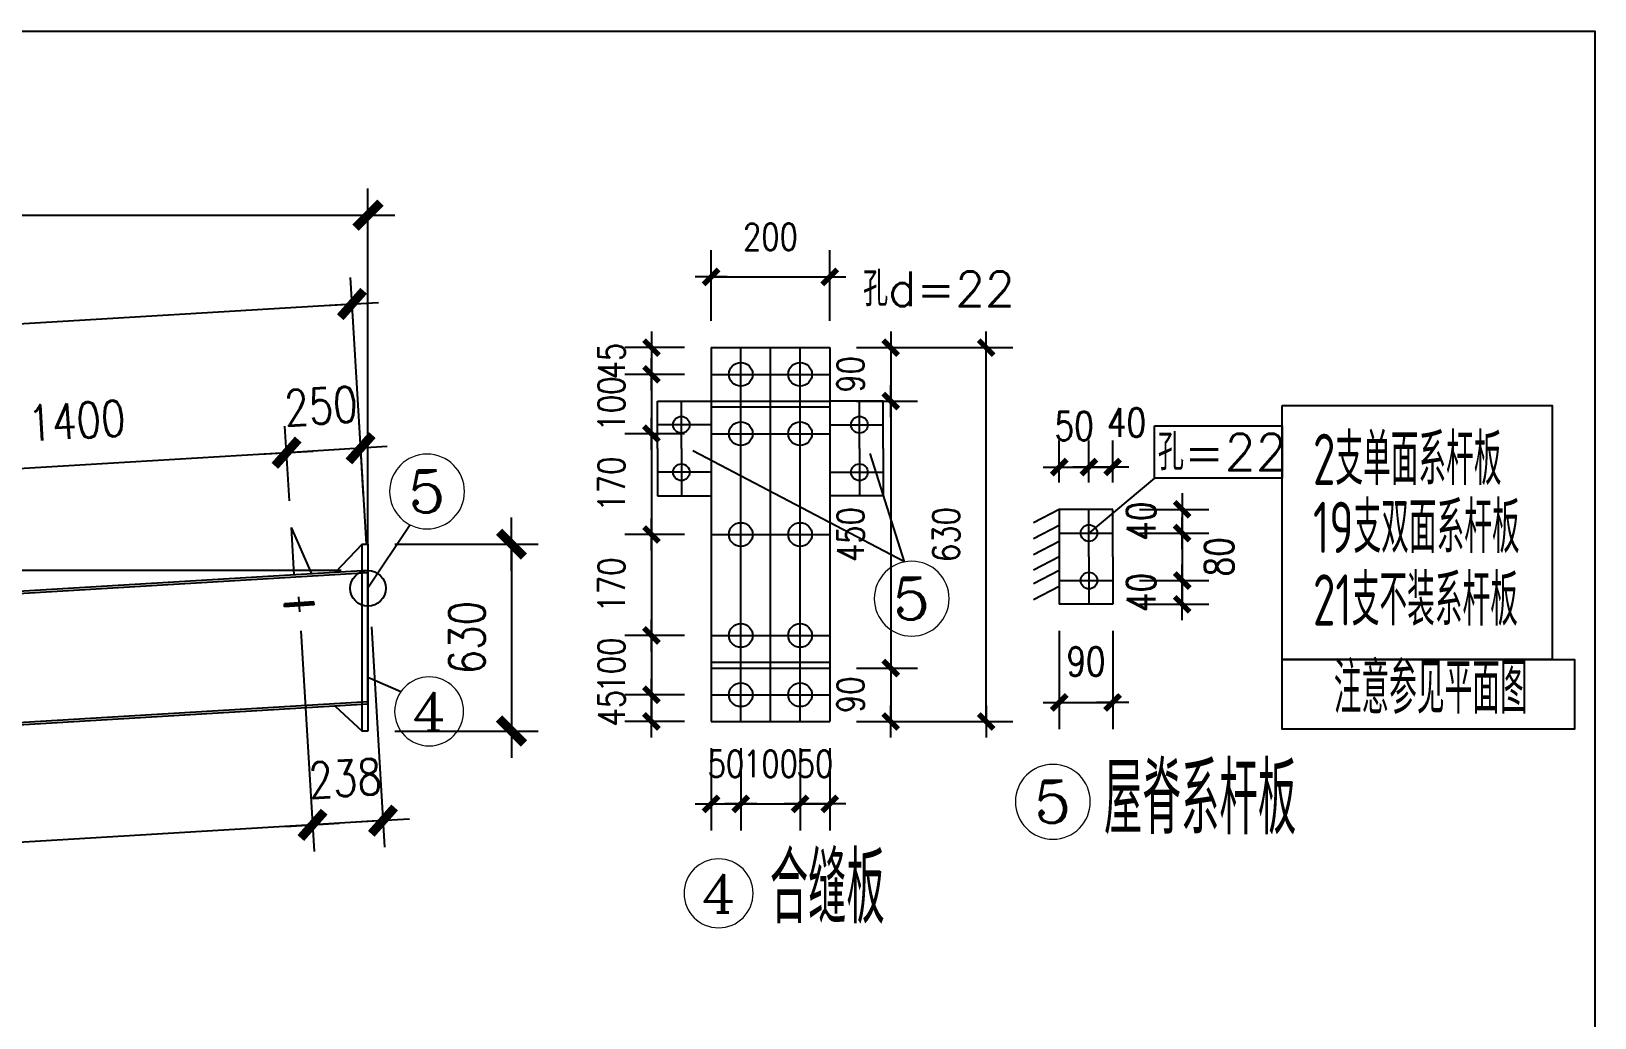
# Model space of a CAD drawing. Header units: millimetres. Extents: x 1471994 to 4527627, y -5186613 to -1927582.
# Drawn here: x 1518703 to 1523970, y -1988680 to -1985355 of the extents above; entities that cross this region are included whole.
import ezdxf
from ezdxf.enums import TextEntityAlignment as Align

# ---------------------------------------------------------------- set-up
doc = ezdxf.new("R2010")
doc.units = ezdxf.units.MM
doc.header["$LTSCALE"] = 1000
doc.header["$PDMODE"] = 34
doc.linetypes.add('CENTER', pattern=[50.8, 31.75, -6.35, 6.35, -6.35])
doc.layers.add('轴线层', color=1, linetype='CENTER', lineweight=15)
doc.layers.add('钢架', color=7, linetype='Continuous', lineweight=25)
doc.styles.add('COMPLEX', font='COMPLEX')
doc.styles.add('DIM_FONT', font='simplex.shx', dxfattribs={"width": 0.8, "bigfont": 'hztxt.shx'})
doc.styles.add('hz', font='gbenor.shx', dxfattribs={"width": 0.75, "height": 100, "bigfont": 'gbcbig.shx'})
doc.styles.get("Standard").update_dxf_attribs({"font": 'txt', "bigfont": 'gbcbig.shx'})
doc.dimstyles.new('WGH(1)', dxfattribs={"dimscale": 1.2, "dimtxt": 100, "dimasz": 0.5, "dimexe": 75, "dimexo": 75, "dimgap": 75, "dimtad": 1, "dimdec": 0, "dimzin": 0, "dimdsep": 46, "dimtxsty": 'DIM_FONT', "dimblk1": '_DIMX', "dimblk2": '_DIMX', "dimsah": 1, "dimcen": 0.09, "dimclrd": 3, "dimclre": 3, "dimclrt": 7, "dimadec": 0, "dimazin": 0, "dimtfac": 1, "dimtdec": 0, "dimtix": 1, "dimtmove": 2, "dimatfit": 3, "dimldrblk": '_DIMX', "dimfxl": 1, "dimtolj": 1, "dimtzin": 0, "dimarcsym": 0})
doc.dimstyles.new('WGH(2)', dxfattribs={"dimscale": 1.2, "dimtxt": 100, "dimasz": 0.5, "dimexe": 75, "dimexo": 75, "dimgap": 75, "dimtad": 1, "dimdec": 0, "dimlfac": 0.5, "dimzin": 0, "dimdsep": 46, "dimtxsty": 'DIM_FONT', "dimblk1": '_DIMX', "dimblk2": '_DIMX', "dimsah": 1, "dimcen": 0.09, "dimclrd": 3, "dimclre": 3, "dimclrt": 7, "dimadec": 0, "dimazin": 0, "dimtfac": 1, "dimtdec": 0, "dimtix": 1, "dimtmove": 2, "dimatfit": 3, "dimldrblk": '_DIMX', "dimfxl": 1, "dimtolj": 1, "dimtzin": 0, "dimarcsym": 0})

# ---------------------------------------------------------------- blocks, each defined once
blk = doc.blocks.new('_DIMX')
blk.add_line((-150, 0), (150, 0))
at = {"const_width": 50}
blk.add_lwpolyline([(-70, -70), (70, 70)], dxfattribs=at)
blk = doc.blocks.new('*D994')
at = {"color": 3, "lineweight": -2}
for p, q in [((1519572.6, -1986937.9), (1519557.5, -1986685.6)), ((1519822.2, -1986922.9), (1519807.1, -1986670.6)), ((1519812.4, -1986760.4), (1519562.9, -1986775.4)), ((1519813, -1986760.4), (1519813.6, -1986760.4)), ((1519562.3, -1986775.4), (1519561.7, -1986775.5))]:
    blk.add_line(p, q, dxfattribs=at)
at = {"layer": 'Defpoints', "color": 0}
for p in [(1519562.9, -1986775.4), (1519578, -1987027.7), (1519827.6, -1987012.8)]:
    blk.add_point(p, dxfattribs=at)
at = {"color": 3, "lineweight": -2, "xscale": 0.6, "yscale": 0.6, "zscale": 0.6}
for p, rotation in [((1519562.9, -1986775.4), 3.433630362460075), ((1519812.4, -1986760.4), 183.43363036246)]:
    blk.add_blockref('_DIMX', p, dxfattribs=dict(at, rotation=rotation))
at = {"color": 7, "insert": (1519678.7, -1986618.2), "char_height": 120, "attachment_point": 5, "rotation": 3.4336, "style": 'DIM_FONT'}
blk.add_mtext('\\A1;250', dxfattribs=at)
blk = doc.blocks.new('*D995')
at = {"color": 3, "lineweight": -2}
for p, q in [((1519572.6, -1986937.9), (1519557.5, -1986685.6)), ((1518175.2, -1987021.7), (1518160, -1986769.4)), ((1519562.3, -1986775.4), (1518166, -1986859.2))]:
    blk.add_line(p, q, dxfattribs=at)
at = {"layer": 'Defpoints', "color": 0}
for p in [(1518165.4, -1986859.3), (1519578, -1987027.7), (1518180.6, -1987111.6)]:
    blk.add_point(p, dxfattribs=at)
at = {"color": 3, "lineweight": -2, "xscale": 0.6, "yscale": 0.6, "zscale": 0.6}
for p, rotation in [((1519562.9, -1986775.4), 3.433630362579523), ((1518165.4, -1986859.3), 183.4336303625795)]:
    blk.add_blockref('_DIMX', p, dxfattribs=dict(at, rotation=rotation))
at = {"color": 7, "insert": (1518855.2, -1986667.6), "char_height": 120, "attachment_point": 5, "rotation": 3.4336, "style": 'DIM_FONT'}
blk.add_mtext('\\A1;1400', dxfattribs=at)
blk = doc.blocks.new('*D1001')
at = {"color": 3, "lineweight": -2}
for p, q in [((1519831.8, -1987082.6), (1519777.9, -1986184.5)), ((1519782.7, -1986274.4), (1511783.9, -1986754.3)), ((1511831.8, -1987562.6), (1511777.9, -1986664.5))]:
    blk.add_line(p, q, dxfattribs=at)
at = {"layer": 'Defpoints', "color": 0}
for p in [(1511783.3, -1986754.3), (1519837.2, -1987172.5), (1511837.2, -1987652.5)]:
    blk.add_point(p, dxfattribs=at)
at = {"color": 3, "lineweight": -2, "xscale": 0.6, "yscale": 0.6, "zscale": 0.6}
for p, rotation in [((1519783.3, -1986274.3), 3.433630362448747), ((1511783.3, -1986754.3), 183.4336303624488)]:
    blk.add_blockref('_DIMX', p, dxfattribs=dict(at, rotation=rotation))
at = {"color": 7, "insert": (1515774.3, -1986364.6), "char_height": 120, "attachment_point": 5, "rotation": 3.4336, "style": 'DIM_FONT'}
blk.add_mtext('\\A1;8014', dxfattribs=at)
blk = doc.blocks.new('*D1003')
at = {"color": 3, "lineweight": -2}
for p, q in [((1519927.2, -1987083.7), (1520410.7, -1987083.7)), ((1520320.7, -1987084.3), (1520320.7, -1987713.1)), ((1519927.2, -1987713.7), (1520410.7, -1987713.7))]:
    blk.add_line(p, q, dxfattribs=at)
at = {"layer": 'Defpoints', "color": 0}
for p in [(1519837.2, -1987083.7), (1519837.2, -1987713.7), (1520320.7, -1987713.7)]:
    blk.add_point(p, dxfattribs=at)
at = {"color": 3, "lineweight": -2, "xscale": 0.6, "yscale": 0.6, "zscale": 0.6}
for p, rotation in [((1520320.7, -1987083.7), 90), ((1520320.7, -1987713.7), 270)]:
    blk.add_blockref('_DIMX', p, dxfattribs=dict(at, rotation=rotation))
at = {"color": 7, "insert": (1520170.7, -1987398.7), "char_height": 120, "attachment_point": 5, "rotation": 90, "style": 'DIM_FONT'}
blk.add_mtext('\\A1;630', dxfattribs=at)
blk = doc.blocks.new('*D1004')
at = {"color": 3, "lineweight": -2}
for p, q in [((1511837.2, -1987562.5), (1511837.2, -1985884.9)), ((1519837.2, -1987082.5), (1519837.2, -1985884.9)), ((1511837.8, -1985974.9), (1519836.6, -1985974.9))]:
    blk.add_line(p, q, dxfattribs=at)
at = {"layer": 'Defpoints', "color": 0}
for p in [(1519837.2, -1985974.9), (1519837.2, -1987172.5), (1511837.2, -1987652.5)]:
    blk.add_point(p, dxfattribs=at)
at = {"color": 3, "lineweight": -2, "xscale": 0.6, "yscale": 0.6, "zscale": 0.6, "rotation": 180}
blk.add_blockref('_DIMX', (1511837.2, -1985974.9), dxfattribs=at)
at = {"color": 3, "lineweight": -2, "xscale": 0.6, "yscale": 0.6, "zscale": 0.6}
blk.add_blockref('_DIMX', (1519837.2, -1985974.9), dxfattribs=at)
at = {"color": 7, "insert": (1515837.2, -1985824.9), "char_height": 120, "attachment_point": 5, "style": 'DIM_FONT'}
blk.add_mtext('\\A1;8000', dxfattribs=at)
blk = doc.blocks.new('*D1005')
at = {"color": 3, "lineweight": -2}
for p, q in [((1519747.2, -1987172.5), (1510999.2, -1987172.5)), ((1511089.2, -1987173.1), (1511089.2, -1987651.9)), ((1511747.2, -1987652.5), (1510999.2, -1987652.5))]:
    blk.add_line(p, q, dxfattribs=at)
at = {"layer": 'Defpoints', "color": 0}
for p in [(1519837.2, -1987172.5), (1511089.2, -1987652.5), (1511837.2, -1987652.5)]:
    blk.add_point(p, dxfattribs=at)
at = {"color": 3, "lineweight": -2, "xscale": 0.6, "yscale": 0.6, "zscale": 0.6}
for p, rotation in [((1511089.2, -1987172.5), 90), ((1511089.2, -1987652.5), 270)]:
    blk.add_blockref('_DIMX', p, dxfattribs=dict(at, rotation=rotation))
at = {"color": 7, "insert": (1510939.2, -1987412.5), "char_height": 120, "attachment_point": 5, "rotation": 90, "style": 'DIM_FONT'}
blk.add_mtext('\\A1;480', dxfattribs=at)
blk = doc.blocks.new('*D1006')
at = {"color": 3, "lineweight": -2}
for p, q in [((1519611.2, -1987376.4), (1519655.8, -1988119.8)), ((1519848.6, -1987362.1), (1519893.2, -1988105.5)), ((1519649.8, -1988030), (1519649.2, -1988030)), ((1519887.8, -1988015.7), (1519650.4, -1988029.9)), ((1519888.4, -1988015.7), (1519889, -1988015.6))]:
    blk.add_line(p, q, dxfattribs=at)
at = {"layer": 'Defpoints', "color": 0}
for p in [(1519605.8, -1987286.5), (1519843.2, -1987272.3), (1519650.4, -1988029.9)]:
    blk.add_point(p, dxfattribs=at)
at = {"color": 3, "lineweight": -2, "xscale": 0.6, "yscale": 0.6, "zscale": 0.6}
for p, rotation in [((1519650.4, -1988029.9), 3.433630362551319), ((1519887.8, -1988015.7), 183.4336303625513)]:
    blk.add_blockref('_DIMX', p, dxfattribs=dict(at, rotation=rotation))
at = {"color": 7, "insert": (1519760.1, -1987873.1), "char_height": 120, "attachment_point": 5, "rotation": 3.4336, "style": 'DIM_FONT'}
blk.add_mtext('\\A1;238', dxfattribs=at)
blk = doc.blocks.new('*D1007')
at = {"color": 3, "lineweight": -2}
for p, q in [((1519611.2, -1987376.4), (1519655.8, -1988119.8)), ((1514022.7, -1987736.7), (1514065.8, -1988455.2)), ((1519649.8, -1988030), (1514061.1, -1988365.3))]:
    blk.add_line(p, q, dxfattribs=at)
at = {"layer": 'Defpoints', "color": 0}
for p in [(1519605.8, -1987286.5), (1514017.3, -1987646.9), (1514060.5, -1988365.3)]:
    blk.add_point(p, dxfattribs=at)
at = {"color": 3, "lineweight": -2, "xscale": 0.6, "yscale": 0.6, "zscale": 0.6}
for p, rotation in [((1519650.4, -1988029.9), 3.433630362551305), ((1514060.5, -1988365.3), 183.4336303625513)]:
    blk.add_blockref('_DIMX', p, dxfattribs=dict(at, rotation=rotation))
at = {"color": 7, "insert": (1516846.4, -1988047.9), "char_height": 120, "attachment_point": 5, "rotation": 3.4336, "style": 'DIM_FONT'}
blk.add_mtext('\\A1;5600', dxfattribs=at)
blk = doc.blocks.new('*D1011')
at = {"color": 3, "lineweight": -2}
for p, q in [((1520903.2, -1986421.4), (1520702.4, -1986421.4)), ((1520792.4, -1986421), (1520792.4, -1986420.6)), ((1520792.4, -1986421.4), (1520792.4, -1986511.4)), ((1520903.2, -1986511.4), (1520702.4, -1986511.4)), ((1520792.4, -1986511.7), (1520792.4, -1986512.1))]:
    blk.add_line(p, q, dxfattribs=at)
at = {"layer": 'Defpoints', "color": 0}
for p in [(1520993.2, -1986421.4), (1520792.4, -1986511.4), (1520993.2, -1986511.4)]:
    blk.add_point(p, dxfattribs=at)
at = {"color": 3, "lineweight": -2, "xscale": 0.36, "yscale": 0.36, "zscale": 0.36}
for p, rotation in [((1520792.4, -1986421.4), 270), ((1520792.4, -1986511.4), 90)]:
    blk.add_blockref('_DIMX', p, dxfattribs=dict(at, rotation=rotation))
at = {"color": 7, "insert": (1520657.4, -1986466.4), "char_height": 90, "attachment_point": 5, "rotation": 90, "style": 'DIM_FONT'}
blk.add_mtext('\\A1;45', dxfattribs=at)
blk = doc.blocks.new('*D1012')
at = {"color": 3, "lineweight": -2}
for p, q in [((1520903.2, -1986511.4), (1520702.4, -1986511.4)), ((1520792.4, -1986511), (1520792.4, -1986510.6)), ((1520792.4, -1986511.4), (1520792.4, -1986711.4)), ((1520903.2, -1986711.4), (1520702.4, -1986711.4)), ((1520792.4, -1986711.7), (1520792.4, -1986712.1))]:
    blk.add_line(p, q, dxfattribs=at)
at = {"layer": 'Defpoints', "color": 0}
for p in [(1520993.2, -1986511.4), (1520792.4, -1986711.4), (1520993.2, -1986711.4)]:
    blk.add_point(p, dxfattribs=at)
at = {"color": 3, "lineweight": -2, "xscale": 0.36, "yscale": 0.36, "zscale": 0.36}
for p, rotation in [((1520792.4, -1986511.4), 270), ((1520792.4, -1986711.4), 90)]:
    blk.add_blockref('_DIMX', p, dxfattribs=dict(at, rotation=rotation))
at = {"color": 7, "insert": (1520657.4, -1986611.4), "char_height": 90, "attachment_point": 5, "rotation": 90, "style": 'DIM_FONT'}
blk.add_mtext('\\A1;100', dxfattribs=at)
blk = doc.blocks.new('*D1013')
at = {"color": 3, "lineweight": -2}
for p, q in [((1520903.2, -1986711.4), (1520702.4, -1986711.4)), ((1520792.4, -1986711), (1520792.4, -1986710.6)), ((1520792.4, -1986711.4), (1520792.4, -1987051.4)), ((1520903.2, -1987051.4), (1520702.4, -1987051.4)), ((1520792.4, -1987051.7), (1520792.4, -1987052.1))]:
    blk.add_line(p, q, dxfattribs=at)
at = {"layer": 'Defpoints', "color": 0}
for p in [(1520993.2, -1986711.4), (1520792.4, -1987051.4), (1520993.2, -1987051.4)]:
    blk.add_point(p, dxfattribs=at)
at = {"color": 3, "lineweight": -2, "xscale": 0.36, "yscale": 0.36, "zscale": 0.36}
for p, rotation in [((1520792.4, -1986711.4), 270), ((1520792.4, -1987051.4), 90)]:
    blk.add_blockref('_DIMX', p, dxfattribs=dict(at, rotation=rotation))
at = {"color": 7, "insert": (1520657.4, -1986881.4), "char_height": 90, "attachment_point": 5, "rotation": 90, "style": 'DIM_FONT'}
blk.add_mtext('\\A1;170', dxfattribs=at)
blk = doc.blocks.new('*D1014')
at = {"color": 3, "lineweight": -2}
for p, q in [((1520903.2, -1987051.4), (1520702.4, -1987051.4)), ((1520792.4, -1987051), (1520792.4, -1987050.6)), ((1520792.4, -1987051.4), (1520792.4, -1987391.4)), ((1520903.2, -1987391.4), (1520702.4, -1987391.4)), ((1520792.4, -1987391.7), (1520792.4, -1987392.1))]:
    blk.add_line(p, q, dxfattribs=at)
at = {"layer": 'Defpoints', "color": 0}
for p in [(1520993.2, -1987051.4), (1520792.4, -1987391.4), (1520993.2, -1987391.4)]:
    blk.add_point(p, dxfattribs=at)
at = {"color": 3, "lineweight": -2, "xscale": 0.36, "yscale": 0.36, "zscale": 0.36}
for p, rotation in [((1520792.4, -1987051.4), 270), ((1520792.4, -1987391.4), 90)]:
    blk.add_blockref('_DIMX', p, dxfattribs=dict(at, rotation=rotation))
at = {"color": 7, "insert": (1520657.4, -1987221.4), "char_height": 90, "attachment_point": 5, "rotation": 90, "style": 'DIM_FONT'}
blk.add_mtext('\\A1;170', dxfattribs=at)
blk = doc.blocks.new('*D1015')
at = {"color": 3, "lineweight": -2}
for p, q in [((1520903.2, -1987391.4), (1520702.4, -1987391.4)), ((1520792.4, -1987391), (1520792.4, -1987390.6)), ((1520792.4, -1987391.4), (1520792.4, -1987591.4)), ((1520903.2, -1987591.4), (1520702.4, -1987591.4)), ((1520792.4, -1987591.7), (1520792.4, -1987592.1))]:
    blk.add_line(p, q, dxfattribs=at)
at = {"layer": 'Defpoints', "color": 0}
for p in [(1520993.2, -1987391.4), (1520792.4, -1987591.4), (1520993.2, -1987591.4)]:
    blk.add_point(p, dxfattribs=at)
at = {"color": 3, "lineweight": -2, "xscale": 0.36, "yscale": 0.36, "zscale": 0.36}
for p, rotation in [((1520792.4, -1987391.4), 270), ((1520792.4, -1987591.4), 90)]:
    blk.add_blockref('_DIMX', p, dxfattribs=dict(at, rotation=rotation))
at = {"color": 7, "insert": (1520657.4, -1987491.4), "char_height": 90, "attachment_point": 5, "rotation": 90, "style": 'DIM_FONT'}
blk.add_mtext('\\A1;100', dxfattribs=at)
blk = doc.blocks.new('*D1016')
at = {"color": 3, "lineweight": -2}
for p, q in [((1520903.2, -1987591.4), (1520702.4, -1987591.4)), ((1520792.4, -1987591), (1520792.4, -1987590.6)), ((1520792.4, -1987591.4), (1520792.4, -1987681.4)), ((1520903.2, -1987681.4), (1520702.4, -1987681.4)), ((1520792.4, -1987681.7), (1520792.4, -1987682.1))]:
    blk.add_line(p, q, dxfattribs=at)
at = {"layer": 'Defpoints', "color": 0}
for p in [(1520993.2, -1987591.4), (1520792.4, -1987681.4), (1520993.2, -1987681.4)]:
    blk.add_point(p, dxfattribs=at)
at = {"color": 3, "lineweight": -2, "xscale": 0.36, "yscale": 0.36, "zscale": 0.36}
for p, rotation in [((1520792.4, -1987591.4), 270), ((1520792.4, -1987681.4), 90)]:
    blk.add_blockref('_DIMX', p, dxfattribs=dict(at, rotation=rotation))
at = {"color": 7, "insert": (1520657.4, -1987636.4), "char_height": 90, "attachment_point": 5, "rotation": 90, "style": 'DIM_FONT'}
blk.add_mtext('\\A1;45', dxfattribs=at)
blk = doc.blocks.new('*D1017')
at = {"color": 3, "lineweight": -2}
for p, q in [((1521483.2, -1986421.4), (1521688.4, -1986421.4)), ((1521598.4, -1986421), (1521598.4, -1986420.6)), ((1521598.4, -1986421.4), (1521598.4, -1986601.4)), ((1521483.2, -1986601.4), (1521688.4, -1986601.4)), ((1521598.4, -1986601.7), (1521598.4, -1986602.1))]:
    blk.add_line(p, q, dxfattribs=at)
at = {"layer": 'Defpoints', "color": 0}
for p in [(1521393.2, -1986421.4), (1521393.2, -1986601.4), (1521598.4, -1986601.4)]:
    blk.add_point(p, dxfattribs=at)
at = {"color": 3, "lineweight": -2, "xscale": 0.36, "yscale": 0.36, "zscale": 0.36}
for p, rotation in [((1521598.4, -1986421.4), 270), ((1521598.4, -1986601.4), 90)]:
    blk.add_blockref('_DIMX', p, dxfattribs=dict(at, rotation=rotation))
at = {"color": 7, "insert": (1521463.4, -1986511.4), "char_height": 90, "attachment_point": 5, "rotation": 90, "style": 'DIM_FONT'}
blk.add_mtext('\\A1;90', dxfattribs=at)
blk = doc.blocks.new('*D1018')
at = {"color": 3, "lineweight": -2}
for p, q in [((1521483.2, -1986601.4), (1521688.4, -1986601.4)), ((1521598.4, -1986601.7), (1521598.4, -1987501)), ((1521483.2, -1987501.4), (1521688.4, -1987501.4))]:
    blk.add_line(p, q, dxfattribs=at)
at = {"layer": 'Defpoints', "color": 0}
for p in [(1521393.2, -1986601.4), (1521393.2, -1987501.4), (1521598.4, -1987501.4)]:
    blk.add_point(p, dxfattribs=at)
at = {"color": 3, "lineweight": -2, "xscale": 0.36, "yscale": 0.36, "zscale": 0.36}
for p, rotation in [((1521598.4, -1986601.4), 90), ((1521598.4, -1987501.4), 270)]:
    blk.add_blockref('_DIMX', p, dxfattribs=dict(at, rotation=rotation))
at = {"color": 7, "insert": (1521463.4, -1987051.4), "char_height": 90, "attachment_point": 5, "rotation": 90, "style": 'DIM_FONT'}
blk.add_mtext('\\A1;450', dxfattribs=at)
blk = doc.blocks.new('*D1019')
at = {"color": 3, "lineweight": -2}
for p, q in [((1521483.2, -1987501.4), (1521688.4, -1987501.4)), ((1521598.4, -1987501), (1521598.4, -1987500.6)), ((1521598.4, -1987501.4), (1521598.4, -1987681.4)), ((1521483.2, -1987681.4), (1521688.4, -1987681.4)), ((1521598.4, -1987681.7), (1521598.4, -1987682.1))]:
    blk.add_line(p, q, dxfattribs=at)
at = {"layer": 'Defpoints', "color": 0}
for p in [(1521393.2, -1987501.4), (1521393.2, -1987681.4), (1521598.4, -1987681.4)]:
    blk.add_point(p, dxfattribs=at)
at = {"color": 3, "lineweight": -2, "xscale": 0.36, "yscale": 0.36, "zscale": 0.36}
for p, rotation in [((1521598.4, -1987501.4), 270), ((1521598.4, -1987681.4), 90)]:
    blk.add_blockref('_DIMX', p, dxfattribs=dict(at, rotation=rotation))
at = {"color": 7, "insert": (1521463.4, -1987591.4), "char_height": 90, "attachment_point": 5, "rotation": 90, "style": 'DIM_FONT'}
blk.add_mtext('\\A1;90', dxfattribs=at)
blk = doc.blocks.new('*D1020')
at = {"color": 3, "lineweight": -2}
for p, q in [((1521483.2, -1986421.4), (1522010, -1986421.4)), ((1521920, -1987681), (1521920, -1986421.7)), ((1521483.2, -1987681.4), (1522010, -1987681.4))]:
    blk.add_line(p, q, dxfattribs=at)
at = {"layer": 'Defpoints', "color": 0}
for p in [(1521393.2, -1986421.4), (1521920, -1986421.4), (1521393.2, -1987681.4)]:
    blk.add_point(p, dxfattribs=at)
at = {"color": 3, "lineweight": -2, "xscale": 0.36, "yscale": 0.36, "zscale": 0.36}
for p, rotation in [((1521920, -1986421.4), 90), ((1521920, -1987681.4), 270)]:
    blk.add_blockref('_DIMX', p, dxfattribs=dict(at, rotation=rotation))
at = {"color": 7, "insert": (1521785, -1987051.4), "char_height": 90, "attachment_point": 5, "rotation": 90, "style": 'DIM_FONT'}
blk.add_mtext('\\A1;630', dxfattribs=at)
blk = doc.blocks.new('*D1021')
at = {"color": 3, "lineweight": -2}
for p, q in [((1520993.2, -1986331.4), (1520993.2, -1986092.9)), ((1521393.2, -1986331.4), (1521393.2, -1986092.9)), ((1520993.6, -1986182.9), (1521392.8, -1986182.9))]:
    blk.add_line(p, q, dxfattribs=at)
at = {"layer": 'Defpoints', "color": 0}
for p in [(1521393.2, -1986182.9), (1520993.2, -1986421.4), (1521393.2, -1986421.4)]:
    blk.add_point(p, dxfattribs=at)
at = {"color": 3, "lineweight": -2, "xscale": 0.36, "yscale": 0.36, "zscale": 0.36, "rotation": 180}
blk.add_blockref('_DIMX', (1520993.2, -1986182.9), dxfattribs=at)
at = {"color": 3, "lineweight": -2, "xscale": 0.36, "yscale": 0.36, "zscale": 0.36}
blk.add_blockref('_DIMX', (1521393.2, -1986182.9), dxfattribs=at)
at = {"color": 7, "insert": (1521193.2, -1986047.9), "char_height": 90, "attachment_point": 5, "style": 'DIM_FONT'}
blk.add_mtext('\\A1;200', dxfattribs=at)
blk = doc.blocks.new('*D1022')
at = {"color": 3, "lineweight": -2}
for p, q in [((1520993.2, -1987771.4), (1520993.2, -1988049.3)), ((1521093.2, -1987771.4), (1521093.2, -1988049.3)), ((1520992.8, -1987959.3), (1520992.5, -1987959.3)), ((1520993.2, -1987959.3), (1521093.2, -1987959.3)), ((1521093.6, -1987959.3), (1521093.9, -1987959.3))]:
    blk.add_line(p, q, dxfattribs=at)
at = {"layer": 'Defpoints', "color": 0}
for p in [(1520993.2, -1987681.4), (1521093.2, -1987681.4), (1521093.2, -1987959.3)]:
    blk.add_point(p, dxfattribs=at)
at = {"color": 3, "lineweight": -2, "xscale": 0.36, "yscale": 0.36, "zscale": 0.36}
blk.add_blockref('_DIMX', (1520993.2, -1987959.3), dxfattribs=at)
at = {"color": 3, "lineweight": -2, "xscale": 0.36, "yscale": 0.36, "zscale": 0.36, "rotation": 180}
blk.add_blockref('_DIMX', (1521093.2, -1987959.3), dxfattribs=at)
at = {"color": 7, "insert": (1521043.2, -1987824.3), "char_height": 90, "attachment_point": 5, "style": 'DIM_FONT'}
blk.add_mtext('\\A1;50', dxfattribs=at)
blk = doc.blocks.new('*D1023')
at = {"color": 3, "lineweight": -2}
for p, q in [((1521093.2, -1987771.4), (1521093.2, -1988049.3)), ((1521293.2, -1987771.4), (1521293.2, -1988049.3)), ((1521092.8, -1987959.3), (1521092.5, -1987959.3)), ((1521093.2, -1987959.3), (1521293.2, -1987959.3)), ((1521293.6, -1987959.3), (1521293.9, -1987959.3))]:
    blk.add_line(p, q, dxfattribs=at)
at = {"layer": 'Defpoints', "color": 0}
for p in [(1521093.2, -1987681.4), (1521293.2, -1987681.4), (1521293.2, -1987959.3)]:
    blk.add_point(p, dxfattribs=at)
at = {"color": 3, "lineweight": -2, "xscale": 0.36, "yscale": 0.36, "zscale": 0.36}
blk.add_blockref('_DIMX', (1521093.2, -1987959.3), dxfattribs=at)
at = {"color": 3, "lineweight": -2, "xscale": 0.36, "yscale": 0.36, "zscale": 0.36, "rotation": 180}
blk.add_blockref('_DIMX', (1521293.2, -1987959.3), dxfattribs=at)
at = {"color": 7, "insert": (1521193.2, -1987824.3), "char_height": 90, "attachment_point": 5, "style": 'DIM_FONT'}
blk.add_mtext('\\A1;100', dxfattribs=at)
blk = doc.blocks.new('*D1024')
at = {"color": 3, "lineweight": -2}
for p, q in [((1521293.2, -1987771.4), (1521293.2, -1988049.3)), ((1521393.2, -1987771.4), (1521393.2, -1988049.3)), ((1521292.8, -1987959.3), (1521292.5, -1987959.3)), ((1521293.2, -1987959.3), (1521393.2, -1987959.3)), ((1521393.6, -1987959.3), (1521393.9, -1987959.3))]:
    blk.add_line(p, q, dxfattribs=at)
at = {"layer": 'Defpoints', "color": 0}
for p in [(1521293.2, -1987681.4), (1521393.2, -1987681.4), (1521393.2, -1987959.3)]:
    blk.add_point(p, dxfattribs=at)
at = {"color": 3, "lineweight": -2, "xscale": 0.36, "yscale": 0.36, "zscale": 0.36}
blk.add_blockref('_DIMX', (1521293.2, -1987959.3), dxfattribs=at)
at = {"color": 3, "lineweight": -2, "xscale": 0.36, "yscale": 0.36, "zscale": 0.36, "rotation": 180}
blk.add_blockref('_DIMX', (1521393.2, -1987959.3), dxfattribs=at)
at = {"color": 7, "insert": (1521343.2, -1987824.3), "char_height": 90, "attachment_point": 5, "style": 'DIM_FONT'}
blk.add_mtext('\\A1;50', dxfattribs=at)
blk = doc.blocks.new('轴线标号')
at = {"lineweight": 13}
blk.add_circle((0, 0), 0.5, dxfattribs=at)
at = {"layer": '钢架', "lineweight": 13, "style": 'COMPLEX', "width": 1.041667}
blk.add_attdef('A', text='', height=0.56, dxfattribs=at).set_placement((-0.25, -0.28), (0.25, -0.28), align=Align.FIT)
blk = doc.blocks.new('*D1026')
at = {"color": 3, "lineweight": -2}
for p, q in [((1522166.3, -1986876.4), (1522166.3, -1986733.8)), ((1522266.3, -1986876.4), (1522266.3, -1986733.8)), ((1522166, -1986823.8), (1522165.6, -1986823.8)), ((1522166.3, -1986823.8), (1522266.3, -1986823.8)), ((1522266.7, -1986823.8), (1522267, -1986823.8))]:
    blk.add_line(p, q, dxfattribs=at)
at = {"layer": 'Defpoints', "color": 0}
for p in [(1522266.3, -1986823.8), (1522166.3, -1986966.4), (1522266.3, -1986966.4)]:
    blk.add_point(p, dxfattribs=at)
at = {"color": 3, "lineweight": -2, "xscale": 0.36, "yscale": 0.36, "zscale": 0.36}
blk.add_blockref('_DIMX', (1522166.3, -1986823.8), dxfattribs=at)
at = {"color": 3, "lineweight": -2, "xscale": 0.36, "yscale": 0.36, "zscale": 0.36, "rotation": 180}
blk.add_blockref('_DIMX', (1522266.3, -1986823.8), dxfattribs=at)
at = {"color": 7, "insert": (1522216.3, -1986685.8), "char_height": 96, "attachment_point": 5, "style": 'DIM_FONT'}
blk.add_mtext('\\A1;50', dxfattribs=at)
blk = doc.blocks.new('*D1027')
at = {"color": 3, "lineweight": -2}
for p, q in [((1522266.3, -1986876.4), (1522266.3, -1986733.8)), ((1522346.3, -1986876.4), (1522346.3, -1986733.8)), ((1522266, -1986823.8), (1522265.6, -1986823.8)), ((1522266.3, -1986823.8), (1522346.3, -1986823.8)), ((1522346.7, -1986823.8), (1522347, -1986823.8))]:
    blk.add_line(p, q, dxfattribs=at)
at = {"layer": 'Defpoints', "color": 0}
for p in [(1522346.3, -1986823.8), (1522266.3, -1986966.4), (1522346.3, -1986966.4)]:
    blk.add_point(p, dxfattribs=at)
at = {"color": 3, "lineweight": -2, "xscale": 0.36, "yscale": 0.36, "zscale": 0.36}
blk.add_blockref('_DIMX', (1522266.3, -1986823.8), dxfattribs=at)
at = {"color": 3, "lineweight": -2, "xscale": 0.36, "yscale": 0.36, "zscale": 0.36, "rotation": 180}
blk.add_blockref('_DIMX', (1522346.3, -1986823.8), dxfattribs=at)
at = {"color": 7, "insert": (1522393.1, -1986673.8), "char_height": 96, "attachment_point": 5, "style": 'DIM_FONT'}
blk.add_mtext('\\A1;40', dxfattribs=at)
blk = doc.blocks.new('*D1028')
at = {"color": 3, "lineweight": -2}
for p, q in [((1522166.3, -1987376.4), (1522166.3, -1987707.2)), ((1522346.3, -1987376.4), (1522346.3, -1987707.2)), ((1522166, -1987617.2), (1522165.6, -1987617.2)), ((1522166.3, -1987617.2), (1522346.3, -1987617.2)), ((1522346.7, -1987617.2), (1522347, -1987617.2))]:
    blk.add_line(p, q, dxfattribs=at)
at = {"layer": 'Defpoints', "color": 0}
for p in [(1522166.3, -1987286.4), (1522346.3, -1987286.4), (1522346.3, -1987617.2)]:
    blk.add_point(p, dxfattribs=at)
at = {"color": 3, "lineweight": -2, "xscale": 0.36, "yscale": 0.36, "zscale": 0.36}
blk.add_blockref('_DIMX', (1522166.3, -1987617.2), dxfattribs=at)
at = {"color": 3, "lineweight": -2, "xscale": 0.36, "yscale": 0.36, "zscale": 0.36, "rotation": 180}
blk.add_blockref('_DIMX', (1522346.3, -1987617.2), dxfattribs=at)
at = {"color": 7, "insert": (1522256.3, -1987479.2), "char_height": 96, "attachment_point": 5, "style": 'DIM_FONT'}
blk.add_mtext('\\A1;90', dxfattribs=at)
blk = doc.blocks.new('*D1029')
at = {"color": 3, "lineweight": -2}
for p, q in [((1522436.3, -1986966.4), (1522670.4, -1986966.4)), ((1522580.4, -1986966.1), (1522580.4, -1986965.7)), ((1522580.4, -1986966.4), (1522580.4, -1987046.4)), ((1522436.3, -1987046.4), (1522670.4, -1987046.4)), ((1522580.4, -1987046.8), (1522580.4, -1987047.1))]:
    blk.add_line(p, q, dxfattribs=at)
at = {"layer": 'Defpoints', "color": 0}
for p in [(1522346.3, -1986966.4), (1522346.3, -1987046.4), (1522580.4, -1987046.4)]:
    blk.add_point(p, dxfattribs=at)
at = {"color": 3, "lineweight": -2, "xscale": 0.36, "yscale": 0.36, "zscale": 0.36}
for p, rotation in [((1522580.4, -1986966.4), 270), ((1522580.4, -1987046.4), 90)]:
    blk.add_blockref('_DIMX', p, dxfattribs=dict(at, rotation=rotation))
at = {"color": 7, "insert": (1522442.4, -1987006.4), "char_height": 96, "attachment_point": 5, "rotation": 90, "style": 'DIM_FONT'}
blk.add_mtext('\\A1;40', dxfattribs=at)
blk = doc.blocks.new('*D1030')
at = {"color": 3, "lineweight": -2}
for p, q in [((1522436.3, -1987046.4), (1522670.4, -1987046.4)), ((1522580.4, -1987046.1), (1522580.4, -1987045.7)), ((1522580.4, -1987046.4), (1522580.4, -1987206.4)), ((1522436.3, -1987206.4), (1522670.4, -1987206.4)), ((1522580.4, -1987206.8), (1522580.4, -1987207.1))]:
    blk.add_line(p, q, dxfattribs=at)
at = {"layer": 'Defpoints', "color": 0}
for p in [(1522346.3, -1987046.4), (1522346.3, -1987206.4), (1522580.4, -1987206.4)]:
    blk.add_point(p, dxfattribs=at)
at = {"color": 3, "lineweight": -2, "xscale": 0.36, "yscale": 0.36, "zscale": 0.36}
for p, rotation in [((1522580.4, -1987046.4), 270), ((1522580.4, -1987206.4), 90)]:
    blk.add_blockref('_DIMX', p, dxfattribs=dict(at, rotation=rotation))
at = {"color": 7, "insert": (1522705.2, -1987126.4), "char_height": 96, "attachment_point": 5, "rotation": 90, "style": 'DIM_FONT'}
blk.add_mtext('\\A1;80', dxfattribs=at)
blk = doc.blocks.new('*D1025')
at = {"color": 3, "lineweight": -2}
for p, q in [((1522436.3, -1987206.4), (1522670.4, -1987206.4)), ((1522580.4, -1987206.1), (1522580.4, -1987205.7)), ((1522580.4, -1987206.4), (1522580.4, -1987286.4)), ((1522436.3, -1987286.4), (1522670.4, -1987286.4)), ((1522580.4, -1987286.8), (1522580.4, -1987287.1))]:
    blk.add_line(p, q, dxfattribs=at)
at = {"layer": 'Defpoints', "color": 0}
for p in [(1522346.3, -1987206.4), (1522346.3, -1987286.4), (1522580.4, -1987286.4)]:
    blk.add_point(p, dxfattribs=at)
at = {"color": 3, "lineweight": -2, "xscale": 0.36, "yscale": 0.36, "zscale": 0.36}
for p, rotation in [((1522580.4, -1987206.4), 270), ((1522580.4, -1987286.4), 90)]:
    blk.add_blockref('_DIMX', p, dxfattribs=dict(at, rotation=rotation))
at = {"color": 7, "insert": (1522442.4, -1987246.4), "char_height": 96, "attachment_point": 5, "rotation": 90, "style": 'DIM_FONT'}
blk.add_mtext('\\A1;40', dxfattribs=at)

msp = doc.modelspace()

# ---------------------------------------------------------------- linework, layer by layer
for p, q in [((1520993.2, -1986421.4), (1520993.2, -1987681.4)), ((1520993.2, -1986421.4), (1521393.2, -1986421.4)), ((1521093.2, -1987681.4), (1521093.2, -1986421.4)), ((1521193.2, -1987681.4), (1521193.2, -1986421.4)), ((1521293.2, -1987681.4), (1521293.2, -1986421.4)), ((1521393.2, -1986421.4), (1521393.2, -1987681.4)), ((1520993.2, -1986511.4), (1521393.2, -1986511.4)), ((1520813.2, -1986761.4), (1520813.2, -1986601.4)), ((1520813.2, -1986601.4), (1520993.2, -1986601.4)), ((1520893.2, -1986761.4), (1520893.2, -1986601.4)), ((1520993.2, -1986601.4), (1521393.2, -1986601.4)), ((1520993.2, -1986601.4), (1520993.2, -1986921.4)), ((1521573.2, -1986601.4), (1521393.2, -1986601.4)), ((1521393.2, -1986601.4), (1521393.2, -1986921.4)), ((1521493.2, -1986761.4), (1521493.2, -1986601.4)), ((1521573.2, -1986761.4), (1521573.2, -1986601.4)), ((1520993.2, -1986621.4), (1521393.2, -1986621.4)), ((1520993.2, -1986681.4), (1520813.2, -1986681.4)), ((1520993.2, -1986711.4), (1521393.2, -1986711.4)), ((1521393.2, -1986681.4), (1521573.2, -1986681.4)), ((1520813.2, -1986761.4), (1520813.2, -1986921.4)), ((1520893.2, -1986761.4), (1520893.2, -1986921.4)), ((1521644.8, -1987143.8), (1520931.8, -1986769.4)), ((1521493.2, -1986761.4), (1521493.2, -1986921.4)), ((1521573.2, -1986761.4), (1521573.2, -1986921.4)), ((1521644.8, -1987143.8), (1521529.5, -1986777.8)), ((1520993.2, -1986841.4), (1520813.2, -1986841.4)), ((1521393.2, -1986841.4), (1521573.2, -1986841.4)), ((1522486.9, -1986860.8), (1522266.3, -1987046.4)), ((1520813.2, -1986921.4), (1520993.2, -1986921.4)), ((1521573.2, -1986921.4), (1521393.2, -1986921.4)), ((1522166.3, -1986966.4), (1522079.4, -1987011.7)), ((1522346.3, -1986966.4), (1522166.3, -1986966.4)), ((1522166.3, -1986966.4), (1522166.3, -1987286.4)), ((1522266.3, -1987126.4), (1522266.3, -1986966.4)), ((1522346.3, -1987126.4), (1522346.3, -1986966.4)), ((1519578, -1987027.7), (1519587.6, -1987187.5)), ((1519578, -1987027.7), (1519647.5, -1987183.9)), ((1519979, -1987018.6), (1519837.2, -1987232.5)), ((1522166.3, -1987020.5), (1522079.4, -1987065.8)), ((1519817.2, -1987083.7), (1519727.2, -1987179.1)), ((1519817.2, -1987173.7), (1519817.2, -1987083.7)), ((1519817.2, -1987083.7), (1519837.2, -1987083.7)), ((1519817.2, -1987713.7), (1519817.2, -1987083.7)), ((1519837.2, -1987083.7), (1519837.2, -1987713.7)), ((1519837.2, -1987083.7), (1519837.2, -1987713.7)), ((1520993.2, -1987051.4), (1521393.2, -1987051.4)), ((1522166.3, -1987074.5), (1522079.4, -1987119.8)), ((1522166.3, -1987046.4), (1522346.3, -1987046.4)), ((1522166.3, -1987126.4), (1522079.4, -1987171.7)), ((1522266.3, -1987126.4), (1522266.3, -1987286.4)), ((1522346.3, -1987126.4), (1522346.3, -1987286.4)), ((1519837.2, -1987172.5), (1511837.2, -1987652.5)), ((1519837.7, -1987180.5), (1511837.7, -1987660.5)), ((1519817.2, -1987623.3), (1519817.2, -1987172.5)), ((1519837.2, -1987623.3), (1519837.2, -1987172.5)), ((1519837.2, -1987623.3), (1519837.2, -1987172.5)), ((1522166.3, -1987172.5), (1522079.4, -1987217.8)), ((1522166.3, -1987226.5), (1522079.4, -1987271.8)), ((1522166.3, -1987206.4), (1522346.3, -1987206.4)), ((1522346.3, -1987286.4), (1522166.3, -1987286.4)), ((1520993.2, -1987391.4), (1521393.2, -1987391.4)), ((1520993.2, -1987481.4), (1521393.2, -1987481.4)), ((1520993.2, -1987501.4), (1521393.2, -1987501.4)), ((1519947.9, -1987581.1), (1519837.2, -1987533.1)), ((1520993.2, -1987591.4), (1521393.2, -1987591.4)), ((1519836.7, -1987615.3), (1511863.6, -1988093.7)), ((1519837.2, -1987623.3), (1511864.1, -1988101.7)), ((1519727.2, -1987629.9), (1519817.2, -1987713.7)), ((1519837.2, -1987713.7), (1519817.2, -1987713.7)), ((1520993.2, -1987681.4), (1521393.2, -1987681.4))]:
    msp.add_line(p, q)
at = {"color": 2}
for p, q in [((1519655.4, -1987278.6), (1519555.6, -1987284.5)), ((1519556.2, -1987294.5), (1519555.6, -1987284.5)), ((1519655.7, -1987283.5), (1519555.9, -1987289.5)), ((1519656, -1987288.5), (1519556.2, -1987294.5)), ((1519607.3, -1987311.5), (1519604.3, -1987261.6)), ((1519607.3, -1987311.5), (1519604.3, -1987261.6)), ((1519656, -1987288.5), (1519655.4, -1987278.6))]:
    msp.add_line(p, q, dxfattribs=at)
for points in [[(1510356.3, -1985355), (1523970.4, -1985355), (1523970.4, -1993260.7), (1510356.3, -1993260.7)], [(1522917, -1986616.9), (1523827.4, -1986616.9), (1523827.4, -1987472.4), (1522917, -1987472.4)], [(1522486.9, -1986684.7), (1522917, -1986684.7), (1522917, -1986860.8), (1522486.9, -1986860.8)], [(1522917, -1987472.4), (1523902.1, -1987472.4), (1523902.1, -1987707.2), (1522917, -1987707.2)]]:
    msp.add_lwpolyline(points, close=True)
for centre, radius in [((1521093.2, -1986511.4), 40), ((1521293.2, -1986511.4), 40), ((1520893.2, -1986681.4), 28), ((1521493.2, -1986681.4), 28), ((1521093.2, -1986711.4), 40), ((1521293.2, -1986711.4), 40), ((1520893.2, -1986841.4), 28), ((1521493.2, -1986841.4), 28), ((1521093.2, -1987051.4), 40), ((1521293.2, -1987051.4), 40), ((1522266.3, -1987046.4), 28), ((1519837.2, -1987232.5), 60), ((1522266.3, -1987206.4), 28), ((1521093.2, -1987391.4), 40), ((1521293.2, -1987391.4), 40), ((1521093.2, -1987591.4), 40), ((1521293.2, -1987591.4), 40)]:
    msp.add_circle(centre, radius)

# ---------------------------------------------------------------- block references
ref = msp.add_blockref('轴线标号', (1520036.4, -1986906.3), dxfattribs=dict(xscale=-252.2773553919978, yscale=252.2773553919978, zscale=252.2773553920415))
ref.add_attrib('A', '5', dxfattribs={"layer": '钢架', "lineweight": 13, "height": 141.3, "style": 'COMPLEX', "width": 1.339286}).set_placement((1519973.3, -1986977), (1520099.5, -1986977), align=Align.FIT)
ref = msp.add_blockref('轴线标号', (1521669.3, -1987267.5), dxfattribs=dict(xscale=-252.2773553919978, yscale=252.2773553919978, zscale=252.2773553920415))
ref.add_attrib('A', '5', dxfattribs={"layer": '钢架', "lineweight": 13, "height": 141.3, "style": 'COMPLEX', "width": 1.339286}).set_placement((1521606.2, -1987338.2), (1521732.4, -1987338.2), align=Align.FIT)
ref = msp.add_blockref('轴线标号', (1520043.4, -1987647.4), dxfattribs=dict(xscale=-232.4988107294776, yscale=232.4988107295358, zscale=232.4988107293054))
ref.add_attrib('A', '4', dxfattribs={"layer": '钢架', "lineweight": 13, "height": 130.2, "style": 'COMPLEX', "width": 1.171875}).set_placement((1519985.3, -1987712.5), (1520101.5, -1987712.5), align=Align.FIT)
ref = msp.add_blockref('轴线标号', (1522144.8, -1987952.1), dxfattribs=dict(xscale=-252.2773553919978, yscale=252.2773553919978, zscale=252.2773553920415))
ref.add_attrib('A', '5', dxfattribs={"layer": '钢架', "lineweight": 13, "height": 141.3, "style": 'COMPLEX', "width": 1.339286}).set_placement((1522081.8, -1988022.7), (1522207.9, -1988022.7), align=Align.FIT)
ref = msp.add_blockref('轴线标号', (1521018.6, -1988260.7), dxfattribs=dict(xscale=-232.4988107294776, yscale=232.4988107295358, zscale=232.4988107293054))
ref.add_attrib('A', '4', dxfattribs={"layer": '钢架', "lineweight": 13, "height": 130.2, "style": 'COMPLEX', "width": 1.171875}).set_placement((1520960.5, -1988325.8), (1521076.7, -1988325.8), align=Align.FIT)

# ---------------------------------------------------------------- texts
at = {"layer": '轴线层', "color": 0, "linetype": 'ByBlock', "insert": (1521505.3, -1986164.6), "char_height": 117.21, "attachment_point": 1}
msp.add_mtext_dynamic_manual_height_columns('孔d=22', width=1506.743, gutter_width=12.5, heights=[336], dxfattribs=at).dxf.set("width", 1441.651)
at = {"layer": '轴线层', "color": 4, "linetype": 'ByBlock', "insert": (1522498.4, -1986712.1), "char_height": 122.5, "attachment_point": 1}
msp.add_mtext_dynamic_manual_height_columns('孔=22', width=1506.743, gutter_width=12.5, heights=[336], dxfattribs=at)
at = {"layer": '钢架', "lineweight": 13, "attachment_point": 1, "style": 'hz'}
for s, insert, char_height, width in [('2支单面系杆板', (1523021.1, -1986711.4), 172.8, 1180.292), ('19支双面系杆板', (1523021.1, -1986940.8), 172.8, 1180.292), ('21支不装系杆板', (1523021.1, -1987185.4), 172.8, 1180.292), ('注意参见平面图', (1523091.2, -1987482.5), 172.8, 1180.292), ('屋脊系杆板', (1522317.1, -1987821.6), 240, 983.576), ('合缝板', (1521191.3, -1988123.6), 238.88, 978.981)]:
    msp.add_mtext(s, dxfattribs=dict(at, insert=insert, char_height=char_height, width=width))

# ---------------------------------------------------------------- dimensions: what is measured, and where the dimension line sits
dim = msp.add_linear_dim(base=(1519837.2, -1985974.9), p1=(1511837.2, -1987652.5), p2=(1519837.2, -1987172.5), dimstyle='WGH(1)')
dim.commit()
dim.dimension.update_dxf_attribs({"geometry": '*D1004', "text_midpoint": (1515837.2, -1985824.9)})
for base, p1, p2, picture, middle in [((1521393.2, -1986182.9), (1520993.2, -1986421.4), (1521393.2, -1986421.4), '*D1021', (1521193.2, -1986047.9)), ((1521093.2, -1987959.3), (1520993.2, -1987681.4), (1521093.2, -1987681.4), '*D1022', (1521043.2, -1987824.3)), ((1521293.2, -1987959.3), (1521093.2, -1987681.4), (1521293.2, -1987681.4), '*D1023', (1521193.2, -1987824.3)), ((1521393.2, -1987959.3), (1521293.2, -1987681.4), (1521393.2, -1987681.4), '*D1024', (1521343.2, -1987824.3))]:
    dim = msp.add_linear_dim(base=base, p1=p1, p2=p2, dimstyle='WGH(2)', override={"dimtxt": 75, "dimasz": 0.3})
    dim.commit()
    dim.dimension.update_dxf_attribs({"geometry": picture, "text_midpoint": middle})
for p1, p2, distance, picture, middle in [((1519837.2, -1987172.5), (1511837.2, -1987652.5), -899.8, '*D1001', (1515774.3, -1986364.6)), ((1519827.6, -1987012.8), (1519578, -1987027.7), -252.8, '*D994', (1519678.7, -1986618.2)), ((1519837.2, -1987083.7), (1519837.2, -1987713.7), 483.5, '*D1003', (1520170.7, -1987398.7)), ((1519843.2, -1987272.3), (1519605.8, -1987286.5), 744.7, '*D1006', (1519760.1, -1987873.1))]:
    dim = msp.add_aligned_dim(p1=p1, p2=p2, distance=distance, dimstyle='WGH(1)')
    dim.commit()
    dim.dimension.update_dxf_attribs({"geometry": picture, "text_midpoint": middle})
for base, p1, p2, override, picture, middle in [((1520792.4, -1986511.4), (1520993.2, -1986421.4), (1520993.2, -1986511.4), {"dimtxt": 75, "dimasz": 0.3}, '*D1011', (1520657.4, -1986466.4)), ((1521598.4, -1986601.4), (1521393.2, -1986421.4), (1521393.2, -1986601.4), {"dimtxt": 75, "dimasz": 0.3}, '*D1017', (1521463.4, -1986511.4)), ((1521920, -1986421.4), (1521393.2, -1987681.4), (1521393.2, -1986421.4), {"dimtxt": 75, "dimasz": 0.3}, '*D1020', (1521785, -1987051.4)), ((1520792.4, -1986711.4), (1520993.2, -1986511.4), (1520993.2, -1986711.4), {"dimtxt": 75, "dimasz": 0.3}, '*D1012', (1520657.4, -1986611.4)), ((1521598.4, -1987501.4), (1521393.2, -1986601.4), (1521393.2, -1987501.4), {"dimtxt": 75, "dimasz": 0.3}, '*D1018', (1521463.4, -1987051.4)), ((1520792.4, -1987051.4), (1520993.2, -1986711.4), (1520993.2, -1987051.4), {"dimtxt": 75, "dimasz": 0.3}, '*D1013', (1520657.4, -1986881.4)), ((1522580.4, -1987046.4), (1522346.3, -1986966.4), (1522346.3, -1987046.4), {"dimtxt": 80, "dimasz": 0.3}, '*D1029', (1522442.4, -1987006.4)), ((1520792.4, -1987391.4), (1520993.2, -1987051.4), (1520993.2, -1987391.4), {"dimtxt": 75, "dimasz": 0.3}, '*D1014', (1520657.4, -1987221.4)), ((1522580.4, -1987286.4), (1522346.3, -1987206.4), (1522346.3, -1987286.4), {"dimtxt": 80, "dimasz": 0.3}, '*D1025', (1522442.4, -1987246.4)), ((1520792.4, -1987591.4), (1520993.2, -1987391.4), (1520993.2, -1987591.4), {"dimtxt": 75, "dimasz": 0.3}, '*D1015', (1520657.4, -1987491.4)), ((1521598.4, -1987681.4), (1521393.2, -1987501.4), (1521393.2, -1987681.4), {"dimtxt": 75, "dimasz": 0.3}, '*D1019', (1521463.4, -1987591.4)), ((1520792.4, -1987681.4), (1520993.2, -1987591.4), (1520993.2, -1987681.4), {"dimtxt": 75, "dimasz": 0.3}, '*D1016', (1520657.4, -1987636.4))]:
    dim = msp.add_linear_dim(base=base, p1=p1, p2=p2, angle=90, dimstyle='WGH(2)', override=override)
    dim.commit()
    dim.dimension.update_dxf_attribs({"geometry": picture, "text_midpoint": middle})
for base, p1, p2, angle, picture, middle in [((1518165.4, -1986859.3), (1519578, -1987027.7), (1518180.6, -1987111.6), 3.4336, '*D995', (1518855.2, -1986667.6)), ((1511089.2, -1987652.5), (1519837.2, -1987172.5), (1511837.2, -1987652.5), 90, '*D1005', (1510939.2, -1987412.5)), ((1514060.5, -1988365.3), (1519605.8, -1987286.5), (1514017.3, -1987646.9), 3.4336, '*D1007', (1516846.4, -1988047.9))]:
    dim = msp.add_linear_dim(base=base, p1=p1, p2=p2, angle=angle, dimstyle='WGH(1)')
    dim.commit()
    dim.dimension.update_dxf_attribs({"geometry": picture, "text_midpoint": middle})
dim = msp.add_linear_dim(base=(1522346.3, -1986823.8), p1=(1522266.3, -1986966.4), p2=(1522346.3, -1986966.4), dimstyle='WGH(2)', override={"dimtxt": 80, "dimasz": 0.3})
dim.commit()
dim.dimension.update_dxf_attribs({"geometry": '*D1027', "text_midpoint": (1522393.1, -1986673.8), "dimtype": 160})
for base, p1, p2, text, picture, middle in [((1522266.3, -1986823.8), (1522166.3, -1986966.4), (1522266.3, -1986966.4), '50', '*D1026', (1522216.3, -1986685.8)), ((1522346.3, -1987617.2), (1522166.3, -1987286.4), (1522346.3, -1987286.4), '90', '*D1028', (1522256.3, -1987479.2))]:
    dim = msp.add_linear_dim(base=base, p1=p1, p2=p2, text=text, dimstyle='WGH(2)', override={"dimtxt": 80, "dimasz": 0.3})
    dim.commit()
    dim.dimension.update_dxf_attribs({"geometry": picture, "text_midpoint": middle})
dim = msp.add_linear_dim(base=(1522580.4, -1987206.4), p1=(1522346.3, -1987046.4), p2=(1522346.3, -1987206.4), angle=90, dimstyle='WGH(2)', override={"dimtxt": 80, "dimasz": 0.3})
dim.commit()
dim.dimension.update_dxf_attribs({"geometry": '*D1030', "text_midpoint": (1522705.2, -1987126.4), "dimtype": 160})

doc.saveas('drawing.dxf')
